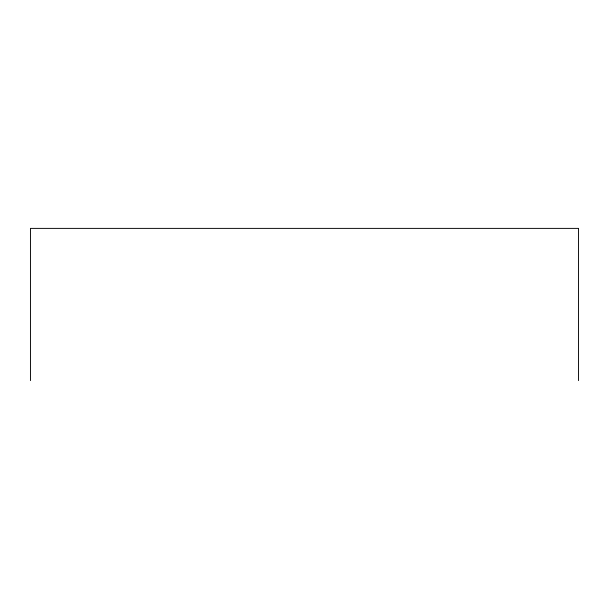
<?xml version="1.0" encoding="UTF-8"?>
<svg xmlns="http://www.w3.org/2000/svg" width="609" height="609" viewBox="0 0 609 609"><rect width="100%" height="100%" fill="white"/><g stroke="black" fill="none" stroke-linecap="round" stroke-linejoin="round"><path stroke-width="0.91" d="M578.55 380.61L578.55 228.39L30.45 228.39L30.45 380.61"/></g></svg>
